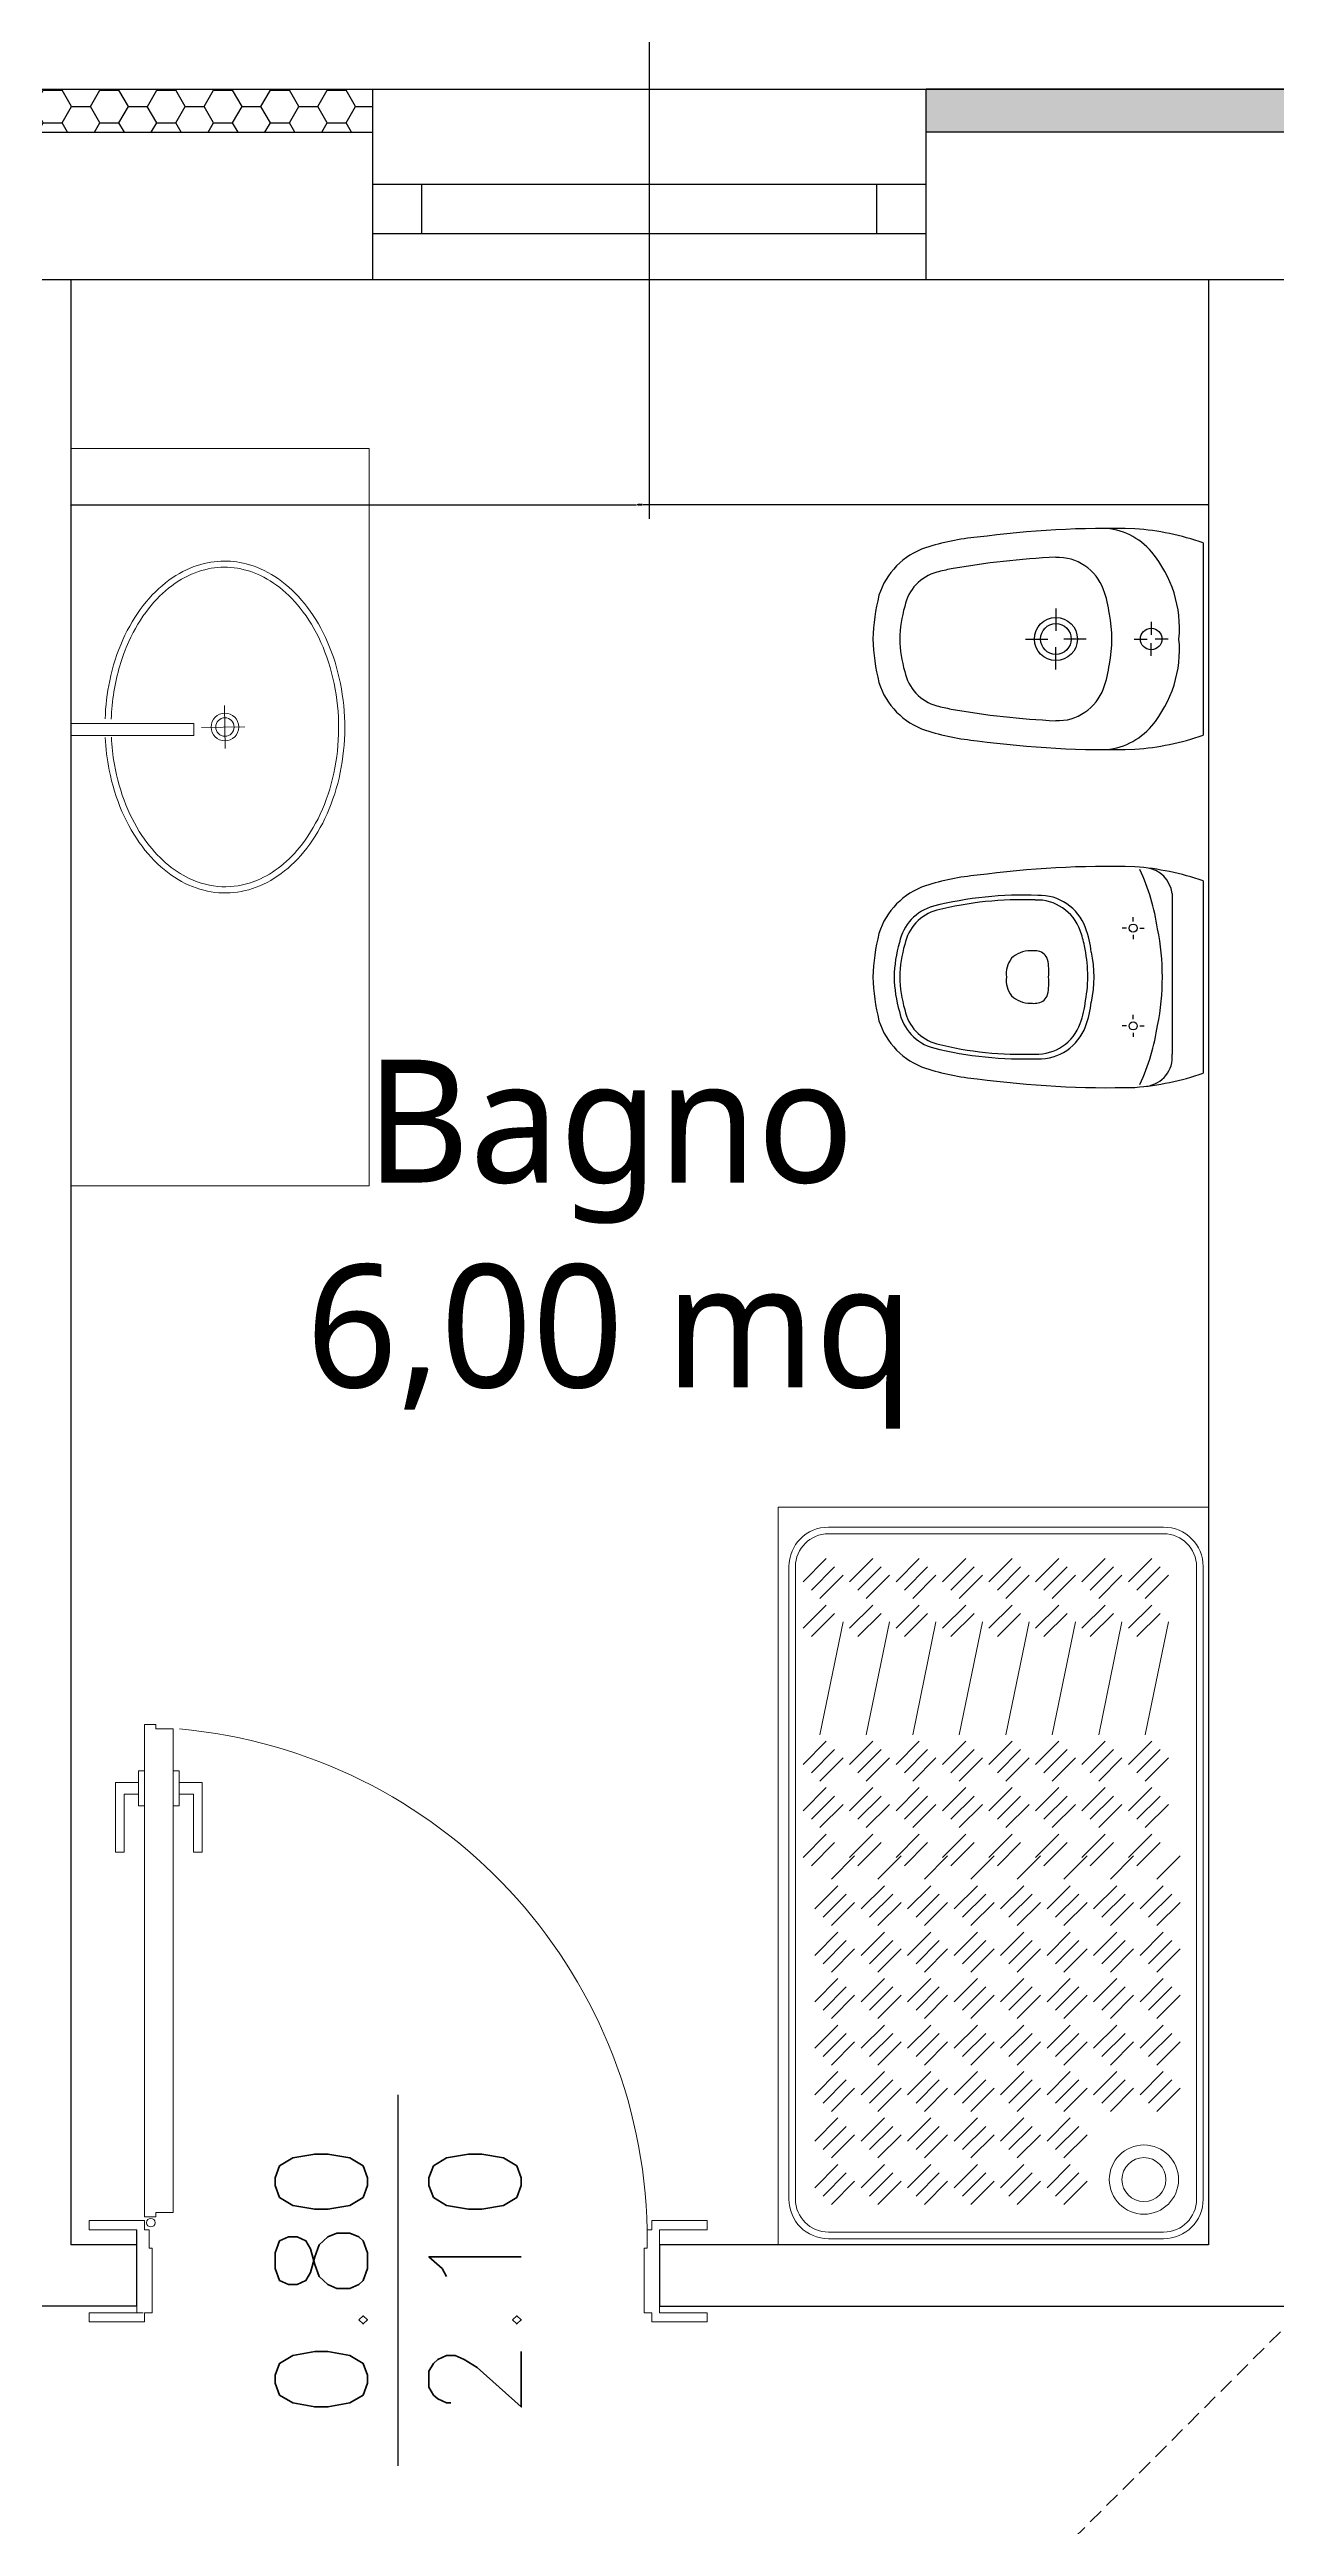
# Model space of a CAD drawing. Header units: metres. Extents: x -2057 to 8255, y -892 to 9175.
# Drawn here: x 3759.2 to 3958.7, y 8241.2 to 8644.2 of the extents above; entities that cross this region are included whole.
import ezdxf

# ---------------------------------------------------------------- set-up
doc = ezdxf.new("R2010")
doc.units = ezdxf.units.M
doc.header["$LTSCALE"] = 10
doc.header["$PDMODE"] = 35
doc.header["$PDSIZE"] = 0.1
for name, pattern in [('AUSGEZOGEN', [0]), ('CONTINUA', [0]), ('DASHED2', [0.375, 0.25, -0.125])]:
    doc.linetypes.add(name, pattern=pattern)
doc.layers.add('ARREDO', color=5, linetype='Continuous', lineweight=13)
doc.layers.add('QUOTE', color=13, linetype='AUSGEZOGEN', lineweight=18)
for name, color, linetype in [('Muri', 3, 'Continuous'), ('Retino', 8, 'Continuous'), ('Sottile', 5, 'Continuous'), ('Testi', 3, 'Continuous'), ('Verde', 84, 'Continuous')]:
    doc.layers.add(name, color=color, linetype=linetype)
doc.styles.get("Standard").update_dxf_attribs({"font": 'romans.shx'})
doc.styles.add('STYLE2', font='l_10646.ttf')
doc.dimstyles.new('ISO-25', dxfattribs={"dimtxt": 0.25, "dimasz": 0.2, "dimexe": 0.1, "dimexo": 0.1, "dimgap": 0.1, "dimtad": 0, "dimzin": 1, "dimtxsty": 'Standard', "dimblk": 'OBLIQUE', "dimcen": 2.5, "dimclrt": 2, "dimadec": 0, "dimazin": 0, "dimtfac": 1, "dimtmove": 0, "dimatfit": 3, "dimfxl": 1, "dimarcsym": 0})

# ---------------------------------------------------------------- blocks, each defined once
blk = doc.blocks.new('_Oblique')
at = {"color": 0, "linetype": 'ByBlock', "lineweight": -2}
blk.add_line((-0.5, -0.5), (0.5, 0.5), dxfattribs=at)
blk = doc.blocks.new('*D63')
at = {"layer": 'Defpoints', "color": 0, "transparency": 16777216}
for p in [(4326.04, 8831.98), (2996.04, 8637.76), (4326.04, 8637.76)]:
    blk.add_point(p, dxfattribs=at)
at = {"layer": 'QUOTE', "color": 0, "lineweight": -2, "transparency": 16777216}
for p, q in [((2996.04, 8639.26), (2996.04, 8832.08)), ((2996.04, 8831.98), (3660.22, 8831.98)), ((4326.04, 8831.98), (3661.86, 8831.98)), ((4326.04, 8639.26), (4326.04, 8832.08))]:
    blk.add_line(p, q, dxfattribs=at)
at = {"layer": 'QUOTE', "color": 0, "lineweight": -2, "transparency": 16777216, "xscale": 0.2, "yscale": 0.2, "zscale": 0.2, "rotation": 180}
blk.add_blockref('_Oblique', (2996.04, 8831.98), dxfattribs=at)
at = {"layer": 'QUOTE', "color": 0, "lineweight": -2, "transparency": 16777216, "xscale": 0.2, "yscale": 0.2, "zscale": 0.2}
blk.add_blockref('_Oblique', (4326.04, 8831.98), dxfattribs=at)
at = {"layer": 'QUOTE', "color": 2, "transparency": 16777216, "insert": (3661.04, 8831.98), "char_height": 0.25, "attachment_point": 5}
blk.add_mtext('1330,00', dxfattribs=at)
blk = doc.blocks.new('rtret')
at = {"layer": 'ARREDO'}
for p, q in [((2695.1345, 894.2786), (2695.6195, 894.2786)), ((2695.6195, 894.2786), (2695.6195, 893.0786)), ((2695.1345, 893.8312), (2695.3345, 893.8312)), ((2695.3345, 893.8112), (2695.1345, 893.8112)), ((2695.3345, 893.8312), (2695.3345, 893.8112)), ((2695.1345, 893.0786), (2695.6195, 893.0786)), ((2696.2845, 892.5557), (2696.2845, 891.3557)), ((2696.9845, 892.5557), (2696.2845, 892.5557)), ((2696.9116, 892.5233), (2696.3663, 892.5233)), ((2696.9116, 892.5126), (2696.3663, 892.5126)), ((2696.3629, 892.4722), (2696.3251, 892.4344)), ((2696.4385, 892.4722), (2696.4007, 892.4344)), ((2696.5141, 892.4722), (2696.4763, 892.4344)), ((2696.5897, 892.4722), (2696.5519, 892.4344)), ((2696.6653, 892.4722), (2696.6275, 892.4344)), ((2696.7409, 892.4722), (2696.7031, 892.4344)), ((2696.8165, 892.4722), (2696.7787, 892.4344)), ((2696.8921, 892.4722), (2696.8543, 892.4344)), ((2696.3022, 892.4591), (2696.3022, 891.4298)), ((2696.3129, 892.4591), (2696.3129, 891.4298)), ((2696.3765, 892.4586), (2696.3387, 892.4208)), ((2696.3901, 892.445), (2696.3523, 892.4072)), ((2696.4521, 892.4586), (2696.4143, 892.4208)), ((2696.4657, 892.445), (2696.4279, 892.4072)), ((2696.5277, 892.4586), (2696.4899, 892.4208)), ((2696.5413, 892.445), (2696.5035, 892.4072)), ((2696.6033, 892.4586), (2696.5655, 892.4208)), ((2696.6169, 892.445), (2696.5791, 892.4072)), ((2696.6789, 892.4586), (2696.6411, 892.4208)), ((2696.6926, 892.445), (2696.6547, 892.4072)), ((2696.7545, 892.4586), (2696.7167, 892.4208)), ((2696.7682, 892.445), (2696.7304, 892.4072)), ((2696.8301, 892.4586), (2696.7923, 892.4208)), ((2696.8438, 892.445), (2696.806, 892.4072)), ((2696.9058, 892.4586), (2696.8679, 892.4208)), ((2696.9194, 892.445), (2696.8816, 892.4072)), ((2696.9651, 891.4298), (2696.9651, 892.4591)), ((2696.9758, 891.4298), (2696.9758, 892.4591)), ((2696.3629, 892.3966), (2696.3251, 892.3588)), ((2696.4385, 892.3966), (2696.4007, 892.3588)), ((2696.5141, 892.3966), (2696.4763, 892.3588)), ((2696.5897, 892.3966), (2696.5519, 892.3588)), ((2696.6653, 892.3966), (2696.6275, 892.3588)), ((2696.7409, 892.3966), (2696.7031, 892.3588)), ((2696.8165, 892.3966), (2696.7787, 892.3588)), ((2696.8921, 892.3966), (2696.8543, 892.3588)), ((2696.3765, 892.383), (2696.3387, 892.3452)), ((2696.3901, 892.3694), (2696.3523, 892.1857)), ((2696.4521, 892.383), (2696.4143, 892.3452)), ((2696.4657, 892.3694), (2696.4279, 892.1857)), ((2696.5277, 892.383), (2696.4899, 892.3452)), ((2696.5413, 892.3694), (2696.5035, 892.1857)), ((2696.6033, 892.383), (2696.5655, 892.3452)), ((2696.6169, 892.3694), (2696.5791, 892.1857)), ((2696.6789, 892.383), (2696.6411, 892.3452)), ((2696.6926, 892.3694), (2696.6547, 892.1857)), ((2696.7545, 892.383), (2696.7167, 892.3452)), ((2696.7682, 892.3694), (2696.7304, 892.1857)), ((2696.8301, 892.383), (2696.7923, 892.3452)), ((2696.8438, 892.3694), (2696.806, 892.1857)), ((2696.9058, 892.383), (2696.8679, 892.3452)), ((2696.9194, 892.3694), (2696.8816, 892.1857)), ((2696.3629, 892.1751), (2696.3251, 892.1373)), ((2696.3765, 892.1615), (2696.3387, 892.1237)), ((2696.3901, 892.1479), (2696.3523, 892.1101)), ((2696.4385, 892.1751), (2696.4007, 892.1373)), ((2696.4521, 892.1615), (2696.4143, 892.1237)), ((2696.4657, 892.1479), (2696.4279, 892.1101)), ((2696.5141, 892.1751), (2696.4763, 892.1373)), ((2696.5277, 892.1615), (2696.4899, 892.1237)), ((2696.5413, 892.1479), (2696.5035, 892.1101)), ((2696.5897, 892.1751), (2696.5519, 892.1373)), ((2696.6033, 892.1615), (2696.5655, 892.1237)), ((2696.6169, 892.1479), (2696.5791, 892.1101)), ((2696.6653, 892.1751), (2696.6275, 892.1373)), ((2696.6789, 892.1615), (2696.6411, 892.1237)), ((2696.6926, 892.1479), (2696.6547, 892.1101)), ((2696.7409, 892.1751), (2696.7031, 892.1373)), ((2696.7545, 892.1615), (2696.7167, 892.1237)), ((2696.7682, 892.1479), (2696.7304, 892.1101)), ((2696.8165, 892.1751), (2696.7787, 892.1373)), ((2696.8301, 892.1615), (2696.7923, 892.1237)), ((2696.8438, 892.1479), (2696.806, 892.1101)), ((2696.8921, 892.1751), (2696.8543, 892.1373)), ((2696.9058, 892.1615), (2696.8679, 892.1237)), ((2696.9194, 892.1479), (2696.8816, 892.1101)), ((2696.3629, 892.0995), (2696.3251, 892.0617)), ((2696.3765, 892.0859), (2696.3387, 892.0481)), ((2696.3901, 892.0723), (2696.3523, 892.0345)), ((2696.4385, 892.0995), (2696.4007, 892.0617)), ((2696.4521, 892.0859), (2696.4143, 892.0481)), ((2696.4657, 892.0723), (2696.4279, 892.0345)), ((2696.5141, 892.0995), (2696.4763, 892.0617)), ((2696.5277, 892.0859), (2696.4899, 892.0481)), ((2696.5413, 892.0723), (2696.5035, 892.0345)), ((2696.5897, 892.0995), (2696.5519, 892.0617)), ((2696.6033, 892.0859), (2696.5655, 892.0481)), ((2696.6169, 892.0723), (2696.5791, 892.0345)), ((2696.6653, 892.0995), (2696.6275, 892.0617)), ((2696.6789, 892.0859), (2696.6411, 892.0481)), ((2696.6926, 892.0723), (2696.6547, 892.0345)), ((2696.7409, 892.0995), (2696.7031, 892.0617)), ((2696.7545, 892.0859), (2696.7167, 892.0481)), ((2696.7682, 892.0723), (2696.7304, 892.0345)), ((2696.8165, 892.0995), (2696.7787, 892.0617)), ((2696.8301, 892.0859), (2696.7923, 892.0481)), ((2696.8438, 892.0723), (2696.806, 892.0345)), ((2696.8921, 892.0995), (2696.8543, 892.0617)), ((2696.9058, 892.0859), (2696.8679, 892.0481)), ((2696.9194, 892.0723), (2696.8816, 892.0345)), ((2696.3629, 892.0239), (2696.3251, 891.9861)), ((2696.3765, 892.0103), (2696.3387, 891.9725)), ((2696.409, 891.9884), (2696.3712, 891.9506)), ((2696.4385, 892.0239), (2696.4007, 891.9861)), ((2696.4521, 892.0103), (2696.4143, 891.9725)), ((2696.4846, 891.9884), (2696.4468, 891.9506)), ((2696.5141, 892.0239), (2696.4763, 891.9861)), ((2696.5277, 892.0103), (2696.4899, 891.9725)), ((2696.5602, 891.9884), (2696.5224, 891.9506)), ((2696.5897, 892.0239), (2696.5519, 891.9861)), ((2696.6033, 892.0103), (2696.5655, 891.9725)), ((2696.6358, 891.9884), (2696.598, 891.9506)), ((2696.6653, 892.0239), (2696.6275, 891.9861)), ((2696.6789, 892.0103), (2696.6411, 891.9725)), ((2696.7115, 891.9884), (2696.6736, 891.9506)), ((2696.7409, 892.0239), (2696.7031, 891.9861)), ((2696.7545, 892.0103), (2696.7167, 891.9725)), ((2696.7871, 891.9884), (2696.7493, 891.9506)), ((2696.8165, 892.0239), (2696.7787, 891.9861)), ((2696.8301, 892.0103), (2696.7923, 891.9725)), ((2696.8627, 891.9884), (2696.8249, 891.9506)), ((2696.8921, 892.0239), (2696.8543, 891.9861)), ((2696.9058, 892.0103), (2696.8679, 891.9725)), ((2696.9383, 891.9884), (2696.9005, 891.9506)), ((2696.3818, 891.94), (2696.344, 891.9022)), ((2696.3954, 891.9264), (2696.3576, 891.8886)), ((2696.409, 891.9128), (2696.3712, 891.875)), ((2696.4574, 891.94), (2696.4196, 891.9022)), ((2696.471, 891.9264), (2696.4332, 891.8886)), ((2696.4846, 891.9128), (2696.4468, 891.875)), ((2696.533, 891.94), (2696.4952, 891.9022)), ((2696.5466, 891.9264), (2696.5088, 891.8886)), ((2696.5602, 891.9128), (2696.5224, 891.875)), ((2696.6086, 891.94), (2696.5708, 891.9022)), ((2696.6222, 891.9264), (2696.5844, 891.8886)), ((2696.6358, 891.9128), (2696.598, 891.875)), ((2696.6842, 891.94), (2696.6464, 891.9022)), ((2696.6978, 891.9264), (2696.66, 891.8886)), ((2696.7115, 891.9128), (2696.6736, 891.875)), ((2696.7598, 891.94), (2696.722, 891.9022)), ((2696.7734, 891.9264), (2696.7356, 891.8886)), ((2696.7871, 891.9128), (2696.7493, 891.875)), ((2696.8354, 891.94), (2696.7976, 891.9022)), ((2696.849, 891.9264), (2696.8112, 891.8886)), ((2696.8627, 891.9128), (2696.8249, 891.875)), ((2696.911, 891.94), (2696.8732, 891.9022)), ((2696.9247, 891.9264), (2696.8869, 891.8886)), ((2696.9383, 891.9128), (2696.9005, 891.875)), ((2696.3818, 891.8644), (2696.344, 891.8266)), ((2696.4574, 891.8644), (2696.4196, 891.8266)), ((2696.533, 891.8644), (2696.4952, 891.8266)), ((2696.6086, 891.8644), (2696.5708, 891.8266)), ((2696.6842, 891.8644), (2696.6464, 891.8266)), ((2696.7598, 891.8644), (2696.722, 891.8266)), ((2696.8354, 891.8644), (2696.7976, 891.8266)), ((2696.911, 891.8644), (2696.8732, 891.8266)), ((2696.3954, 891.8508), (2696.3576, 891.813)), ((2696.409, 891.8372), (2696.3712, 891.7994)), ((2696.471, 891.8508), (2696.4332, 891.813)), ((2696.4846, 891.8372), (2696.4468, 891.7994)), ((2696.5466, 891.8508), (2696.5088, 891.813)), ((2696.5602, 891.8372), (2696.5224, 891.7994)), ((2696.6222, 891.8508), (2696.5844, 891.813)), ((2696.6358, 891.8372), (2696.598, 891.7994)), ((2696.6978, 891.8508), (2696.66, 891.813)), ((2696.7115, 891.8372), (2696.6736, 891.7994)), ((2696.7734, 891.8508), (2696.7356, 891.813)), ((2696.7871, 891.8372), (2696.7493, 891.7994)), ((2696.849, 891.8508), (2696.8112, 891.813)), ((2696.8627, 891.8372), (2696.8249, 891.7994)), ((2696.9247, 891.8508), (2696.8869, 891.813)), ((2696.9383, 891.8372), (2696.9005, 891.7994)), ((2696.3818, 891.7888), (2696.344, 891.751)), ((2696.4574, 891.7888), (2696.4196, 891.751)), ((2696.533, 891.7888), (2696.4952, 891.751)), ((2696.6086, 891.7888), (2696.5708, 891.751)), ((2696.6842, 891.7888), (2696.6464, 891.751)), ((2696.7598, 891.7888), (2696.722, 891.751)), ((2696.8354, 891.7888), (2696.7976, 891.751)), ((2696.911, 891.7888), (2696.8732, 891.751)), ((2696.3954, 891.7752), (2696.3576, 891.7374)), ((2696.409, 891.7616), (2696.3712, 891.7238)), ((2696.471, 891.7752), (2696.4332, 891.7374)), ((2696.4846, 891.7616), (2696.4468, 891.7238)), ((2696.5466, 891.7752), (2696.5088, 891.7374)), ((2696.5602, 891.7616), (2696.5224, 891.7238)), ((2696.6222, 891.7752), (2696.5844, 891.7374)), ((2696.6358, 891.7616), (2696.598, 891.7238)), ((2696.6978, 891.7752), (2696.66, 891.7374)), ((2696.7115, 891.7616), (2696.6736, 891.7238)), ((2696.7734, 891.7752), (2696.7356, 891.7374)), ((2696.7871, 891.7616), (2696.7493, 891.7238)), ((2696.849, 891.7752), (2696.8112, 891.7374)), ((2696.8627, 891.7616), (2696.8249, 891.7238)), ((2696.9247, 891.7752), (2696.8869, 891.7374)), ((2696.9383, 891.7616), (2696.9005, 891.7238)), ((2696.3818, 891.7132), (2696.344, 891.6754)), ((2696.4574, 891.7132), (2696.4196, 891.6754)), ((2696.533, 891.7132), (2696.4952, 891.6754)), ((2696.6086, 891.7132), (2696.5708, 891.6754)), ((2696.6842, 891.7132), (2696.6464, 891.6754)), ((2696.7598, 891.7132), (2696.722, 891.6754)), ((2696.8354, 891.7132), (2696.7976, 891.6754)), ((2696.911, 891.7132), (2696.8732, 891.6754)), ((2696.3954, 891.6996), (2696.3576, 891.6618)), ((2696.409, 891.686), (2696.3712, 891.6482)), ((2696.471, 891.6996), (2696.4332, 891.6618)), ((2696.4846, 891.686), (2696.4468, 891.6482)), ((2696.5466, 891.6996), (2696.5088, 891.6618)), ((2696.5602, 891.686), (2696.5224, 891.6482)), ((2696.6222, 891.6996), (2696.5844, 891.6618)), ((2696.6358, 891.686), (2696.598, 891.6482)), ((2696.6978, 891.6996), (2696.66, 891.6618)), ((2696.7115, 891.686), (2696.6736, 891.6482)), ((2696.7734, 891.6996), (2696.7356, 891.6618)), ((2696.7871, 891.686), (2696.7493, 891.6482)), ((2696.849, 891.6996), (2696.8112, 891.6618)), ((2696.8627, 891.686), (2696.8249, 891.6482)), ((2696.9247, 891.6996), (2696.8869, 891.6618)), ((2696.9383, 891.686), (2696.9005, 891.6482)), ((2696.3818, 891.6376), (2696.344, 891.5998)), ((2696.3954, 891.624), (2696.3576, 891.5862)), ((2696.4574, 891.6376), (2696.4196, 891.5998)), ((2696.471, 891.624), (2696.4332, 891.5862)), ((2696.533, 891.6376), (2696.4952, 891.5998)), ((2696.5466, 891.624), (2696.5088, 891.5862)), ((2696.6086, 891.6376), (2696.5708, 891.5998)), ((2696.6222, 891.624), (2696.5844, 891.5862)), ((2696.6842, 891.6376), (2696.6464, 891.5998)), ((2696.6978, 891.624), (2696.66, 891.5862)), ((2696.7598, 891.6376), (2696.722, 891.5998)), ((2696.7734, 891.624), (2696.7356, 891.5862)), ((2696.8354, 891.6376), (2696.7976, 891.5998)), ((2696.849, 891.624), (2696.8112, 891.5862)), ((2696.911, 891.6376), (2696.8732, 891.5998)), ((2696.9247, 891.624), (2696.8869, 891.5862)), ((2696.409, 891.6104), (2696.3712, 891.5726)), ((2696.4846, 891.6104), (2696.4468, 891.5726)), ((2696.5602, 891.6104), (2696.5224, 891.5726)), ((2696.6358, 891.6104), (2696.598, 891.5726)), ((2696.7115, 891.6104), (2696.6736, 891.5726)), ((2696.7871, 891.6104), (2696.7493, 891.5726)), ((2696.8627, 891.6104), (2696.8249, 891.5726)), ((2696.9383, 891.6104), (2696.9005, 891.5726)), ((2696.3818, 891.562), (2696.344, 891.5242)), ((2696.3954, 891.5484), (2696.3576, 891.5106)), ((2696.4574, 891.562), (2696.4196, 891.5242)), ((2696.471, 891.5484), (2696.4332, 891.5106)), ((2696.533, 891.562), (2696.4952, 891.5242)), ((2696.5466, 891.5484), (2696.5088, 891.5106)), ((2696.6086, 891.562), (2696.5708, 891.5242)), ((2696.6222, 891.5484), (2696.5844, 891.5106)), ((2696.6842, 891.562), (2696.6464, 891.5242)), ((2696.6978, 891.5484), (2696.66, 891.5106)), ((2696.7598, 891.562), (2696.722, 891.5242)), ((2696.7734, 891.5484), (2696.7356, 891.5106)), ((2696.409, 891.5348), (2696.3712, 891.497)), ((2696.4846, 891.5348), (2696.4468, 891.497)), ((2696.5602, 891.5348), (2696.5224, 891.497)), ((2696.6358, 891.5348), (2696.598, 891.497)), ((2696.7115, 891.5348), (2696.6736, 891.497)), ((2696.7871, 891.5348), (2696.7493, 891.497)), ((2696.3818, 891.4864), (2696.344, 891.4486)), ((2696.3954, 891.4728), (2696.3576, 891.435)), ((2696.4574, 891.4864), (2696.4196, 891.4486)), ((2696.471, 891.4728), (2696.4332, 891.435)), ((2696.533, 891.4864), (2696.4952, 891.4486)), ((2696.5466, 891.4728), (2696.5088, 891.435)), ((2696.6086, 891.4864), (2696.5708, 891.4486)), ((2696.6222, 891.4728), (2696.5844, 891.435)), ((2696.6842, 891.4864), (2696.6464, 891.4486)), ((2696.6978, 891.4728), (2696.66, 891.435)), ((2696.7598, 891.4864), (2696.722, 891.4486)), ((2696.7734, 891.4728), (2696.7356, 891.435)), ((2696.409, 891.4592), (2696.3712, 891.4214)), ((2696.4846, 891.4592), (2696.4468, 891.4214)), ((2696.5602, 891.4592), (2696.5224, 891.4214)), ((2696.6358, 891.4592), (2696.598, 891.4214)), ((2696.7115, 891.4592), (2696.6736, 891.4214)), ((2696.7871, 891.4592), (2696.7493, 891.4214)), ((2696.3663, 891.3763), (2696.9116, 891.3763)), ((2696.3663, 891.3656), (2696.9116, 891.3656))]:
    blk.add_line(p, q, dxfattribs=at)
at = {"layer": 'ARREDO', "linetype": 'CONTINUA', "lineweight": -3}
for p, q in [((2696.976, 894.125), (2696.976, 893.8119)), ((2696.7363, 894.0179), (2696.7363, 893.9815)), ((2696.6868, 893.9684), (2696.7232, 893.9684)), ((2696.7858, 893.9684), (2696.7493, 893.9684)), ((2696.8636, 893.9684), (2696.8846, 893.9684)), ((2696.8913, 893.9961), (2696.8913, 893.9751)), ((2696.8913, 893.9408), (2696.8913, 893.9618)), ((2696.9189, 893.9684), (2696.8979, 893.9684)), ((2696.7363, 893.9189), (2696.7363, 893.9554)), ((2696.976, 893.575), (2696.976, 893.2619)), ((2696.862, 893.509), (2696.862, 893.516)), ((2696.9252, 893.5544), (2696.9252, 893.2928)), ((2696.851, 893.498), (2696.844, 893.498)), ((2696.862, 893.487), (2696.862, 893.48)), ((2696.873, 893.498), (2696.8799, 893.498)), ((2696.862, 893.3499), (2696.862, 893.3569)), ((2696.851, 893.3389), (2696.844, 893.3389)), ((2696.862, 893.3279), (2696.862, 893.3209)), ((2696.873, 893.3389), (2696.8799, 893.3389))]:
    blk.add_line(p, q, dxfattribs=at)
at = {"layer": 'ARREDO'}
for points in [[(2695.3852, 893.7902), (2695.3843, 893.8602)], [(2695.347, 893.8243), (2695.417, 893.8253)]]:
    blk.add_lwpolyline(points, dxfattribs=at)
at = {"layer": 'ARREDO', "linetype": 'CONTINUA', "lineweight": -3}
for centre, radius in [((2696.7363, 893.9684), 0.035), ((2696.7363, 893.9684), 0.025), ((2696.8913, 893.9684), 0.0175), ((2696.862, 893.498), 0.00653), ((2696.862, 893.3389), 0.00653)]:
    blk.add_circle(centre, radius, dxfattribs=at)
at = {"layer": 'ARREDO'}
for centre, radius in [((2695.3848, 893.8252), 0.0225), ((2695.3848, 893.8252), 0.015), ((2696.8795, 891.4618), 0.0563), ((2696.8795, 891.4618), 0.0358)]:
    blk.add_circle(centre, radius, dxfattribs=at)
at = {"layer": 'ARREDO', "linetype": 'CONTINUA', "lineweight": -3}
for centre, radius, start, end in [((2696.6434, 893.7468), 0.3888, 95.157, 107.8167), ((2696.8229, 892.5529), 1.5955, 88.4912, 97.7265), ((2696.8094, 894.0405), 0.108, 39.9947, 88.1902), ((2696.8292, 893.6945), 0.4548, 71.1644, 85.4916), ((2696.5625, 894.0037), 0.1194, 108.5916, 162.5592), ((2696.6806, 893.5276), 0.5666, 101.6593, 104.0869), ((2696.7948, 892.7964), 1.3063, 92.5833, 100.0864), ((2696.7389, 894.0217), 0.0796, 19.7953, 92.1012), ((2696.7441, 893.9857), 0.1932, 354.8638, 39.9947), ((2696.7845, 893.9557), 0.3462, 165.9887, 177.8897), ((2696.561, 894.0077), 0.0718, 104.7981, 168.9208), ((2696.6422, 893.9869), 0.1824, 6.9885, 19.7953), ((2696.6909, 893.9632), 0.2087, 163.7894, 178.5649), ((2696.6307, 893.9684), 0.1968, 348.0666, 11.9334), ((2696.7845, 893.9812), 0.3462, 182.1103, 194.0113), ((2696.6909, 893.9737), 0.2087, 181.4351, 196.2106), ((2696.7441, 893.9511), 0.1932, 320.0053, 5.1362), ((2696.6422, 893.9499), 0.1824, 340.2047, 353.0115), ((2696.5625, 893.9332), 0.1194, 197.4408, 251.4084), ((2696.561, 893.9292), 0.0718, 191.0792, 255.2019), ((2696.7389, 893.9151), 0.0796, 267.8988, 340.2047), ((2696.6806, 894.4093), 0.5666, 255.9131, 258.3407), ((2696.7948, 895.1405), 1.3063, 259.9136, 267.4167), ((2696.6434, 894.1901), 0.3888, 252.1833, 264.843), ((2696.8229, 895.3839), 1.5955, 262.2735, 271.5088), ((2696.8094, 893.8964), 0.108, 271.8098, 320.0053), ((2696.8292, 894.2423), 0.4548, 274.5084, 288.8356), ((2696.8229, 892.0029), 1.5955, 88.4912, 97.7265), ((2696.8292, 893.1445), 0.4548, 71.1644, 85.4916), ((2696.5625, 893.4537), 0.1194, 108.5916, 162.5592), ((2696.6434, 893.1968), 0.3888, 95.157, 107.8167), ((2696.55, 893.4442), 0.3557, 8.5514, 24.7552), ((2696.8784, 893.5492), 0.0471, 6.2614, 83.7386), ((2696.5567, 893.46), 0.0762, 104.7981, 168.9208), ((2696.561, 893.4577), 0.0718, 104.7981, 168.9208), ((2696.6835, 892.9509), 0.6009, 87.7841, 104.0869), ((2696.6806, 892.9776), 0.5666, 87.7841, 104.0869), ((2696.7052, 893.4687), 0.0751, 19.7953, 92.1012), ((2696.7096, 893.4717), 0.0796, 19.7953, 92.1012), ((2696.7845, 893.4057), 0.3462, 165.9887, 177.8897), ((2696.614, 893.4359), 0.172, 11.1704, 19.7953), ((2696.6129, 893.4369), 0.1824, 6.9885, 19.7953), ((2696.5046, 893.4184), 0.4049, 348.8046, 11.1954), ((2696.6944, 893.4129), 0.2213, 163.7894, 178.5649), ((2696.6909, 893.4132), 0.2087, 163.7894, 178.5649), ((2696.6994, 893.4229), 0.0439, 143.5517, 185.8668), ((2696.6948, 893.416), 0.0451, 90.1433, 132.9073), ((2696.6974, 893.4306), 0.0305, 88.8275, 95.1094), ((2696.7004, 893.431), 0.0303, 76.5421, 94.5395), ((2696.7043, 893.4414), 0.0193, 15.9992, 80.337), ((2696.6363, 893.4277), 0.0886, 353.9957, 12.4151), ((2696.555, 893.4195), 0.2331, 350.2504, 12.2959), ((2696.6015, 893.4184), 0.1968, 348.0666, 11.9334), ((2696.7845, 893.4312), 0.3462, 182.1103, 194.0113), ((2696.6944, 893.424), 0.2213, 181.4351, 196.2106), ((2696.6909, 893.4237), 0.2087, 181.4351, 196.2106), ((2696.6994, 893.4139), 0.0439, 174.1332, 216.4483), ((2696.6363, 893.4092), 0.0886, 347.5849, 6.0043), ((2696.5567, 893.3768), 0.0762, 191.0792, 255.2019), ((2696.561, 893.3792), 0.0718, 191.0792, 255.2019), ((2696.6948, 893.4209), 0.0451, 227.0927, 269.8567), ((2696.6974, 893.4062), 0.0305, 264.8906, 271.1725), ((2696.7004, 893.4059), 0.0303, 265.4605, 283.4579), ((2696.7043, 893.3954), 0.0193, 279.663, 344.0008), ((2696.614, 893.401), 0.172, 340.2047, 353.0115), ((2696.6129, 893.3999), 0.1824, 340.2047, 353.0115), ((2696.5625, 893.3832), 0.1194, 197.4408, 251.4084), ((2696.7052, 893.3682), 0.0751, 267.8988, 340.2047), ((2696.7096, 893.3651), 0.0796, 267.8988, 340.2047), ((2696.55, 893.3927), 0.3557, 335.2448, 351.4486), ((2696.6835, 893.886), 0.6009, 255.9131, 272.2159), ((2696.6806, 893.8593), 0.5666, 255.9131, 272.2159), ((2696.8784, 893.2877), 0.0471, 276.2614, 6.2614), ((2696.6434, 893.6401), 0.3888, 252.1833, 264.843), ((2696.8229, 894.8339), 1.5955, 262.2735, 271.5088), ((2696.8292, 893.6923), 0.4548, 274.5084, 288.8356)]:
    blk.add_arc(centre, radius, start, end, dxfattribs=at)
at = {"layer": 'ARREDO'}
for centre, radius, start, end in [((2696.3663, 892.4591), 0.0642, 90, 180), ((2696.3663, 892.4591), 0.0535, 90, 180), ((2696.9116, 892.4591), 0.0642, 0, 90), ((2696.9116, 892.4591), 0.0535, 0, 90), ((2696.3663, 891.4298), 0.0642, 180, 270), ((2696.3663, 891.4298), 0.0535, 180, 270), ((2696.9116, 891.4298), 0.0535, 270, 0), ((2696.9116, 891.4298), 0.0642, 270, 0)]:
    blk.add_arc(centre, radius, start, end, dxfattribs=at)
for points, knots in [([(2695.19, 893.8385), (2695.1907, 893.8594), (2695.1932, 893.8802), (2695.2023, 893.9238), (2695.2095, 893.9463), (2695.228, 893.9876), (2695.2392, 894.0064), (2695.2645, 894.0391), (2695.2787, 894.053), (2695.3086, 894.0749), (2695.3244, 894.0831), (2695.3546, 894.0928), (2695.3691, 894.0952), (2695.3835, 894.0952), (2695.3973, 894.0953), (2695.4111, 894.0933), (2695.4409, 894.0844), (2695.4568, 894.0767), (2695.487, 894.0555), (2695.5014, 894.042), (2695.5272, 894.0099), (2695.5388, 893.9914), (2695.5579, 893.9505), (2695.5655, 893.9282), (2695.5761, 893.8814), (2695.5791, 893.8571), (2695.5802, 893.8081), (2695.5783, 893.7835), (2695.5698, 893.7361), (2695.5631, 893.7132), (2695.5458, 893.6709), (2695.535, 893.6515), (2695.5105, 893.6174), (2695.4967, 893.6029), (2695.4672, 893.5794), (2695.4516, 893.5705), (2695.4196, 893.5585), (2695.4033, 893.5554), (2695.3707, 893.555), (2695.3543, 893.5577), (2695.3222, 893.5689), (2695.3064, 893.5775), (2695.2766, 893.6002), (2695.2626, 893.6145), (2695.2375, 893.6479), (2695.2264, 893.667), (2695.2083, 893.7089), (2695.2013, 893.7316), (2695.1932, 893.7726), (2695.191, 893.7905), (2695.1902, 893.8084)], [4.763333, 4.763333, 4.763333, 4.763333, 4.989867, 4.989867, 5.254661, 5.254661, 5.519456, 5.519456, 5.784251, 5.784251, 6.049045, 6.049045, 6.283185, 6.283185, 6.283185, 6.506748, 6.506748, 6.771543, 6.771543, 7.036337, 7.036337, 7.301132, 7.301132, 7.565927, 7.565927, 7.830721, 7.830721, 8.095516, 8.095516, 8.360311, 8.360311, 8.625105, 8.625105, 8.8899, 8.8899, 9.154695, 9.154695, 9.419489, 9.419489, 9.684284, 9.684284, 9.949079, 9.949079, 10.213873, 10.213873, 10.478668, 10.478668, 10.743463, 10.743463, 10.938298, 10.938298, 10.938298, 10.938298]), ([(2695.2, 893.8381), (2695.2005, 893.853), (2695.2019, 893.8679), (2695.2089, 893.9115), (2695.2172, 893.9394), (2695.2375, 893.9841), (2695.2483, 894.002), (2695.272, 894.0323), (2695.2848, 894.0449), (2695.3123, 894.0654), (2695.3269, 894.0731), (2695.3556, 894.0828), (2695.3696, 894.0852), (2695.3836, 894.0852)], [4.763333, 4.763333, 4.763333, 4.763333, 4.929237, 4.929237, 5.261046, 5.261046, 5.524242, 5.524242, 5.776229, 5.776229, 6.038591, 6.038591, 6.283185, 6.283185, 6.283185, 6.283185]), ([(2695.3836, 894.0852), (2695.398, 894.0853), (2695.4125, 894.0829), (2695.4412, 894.0732), (2695.4554, 894.0658), (2695.4826, 894.0459), (2695.4956, 894.0333), (2695.5202, 894.0024), (2695.5316, 893.9837), (2695.5503, 893.9423), (2695.5576, 893.9197), (2695.5674, 893.8723), (2695.5699, 893.8476), (2695.5697, 893.7983), (2695.567, 893.7737), (2695.5569, 893.7266), (2695.5494, 893.7041), (2695.5304, 893.6632), (2695.5189, 893.6448), (2695.4953, 893.6159), (2695.4835, 893.6047), (2695.459, 893.5863), (2695.4462, 893.5792), (2695.4156, 893.5675), (2695.3977, 893.5646), (2695.362, 893.5661), (2695.3441, 893.5706), (2695.3135, 893.5852), (2695.3006, 893.5937), (2695.2761, 893.6151), (2695.2645, 893.6279), (2695.2424, 893.6591), (2695.2321, 893.678), (2695.2155, 893.7191), (2695.2092, 893.7413), (2695.2025, 893.779), (2695.2009, 893.7939), (2695.2002, 893.8089)], [6.283185, 6.283185, 6.283185, 6.283185, 6.536038, 6.536038, 6.788891, 6.788891, 7.043196, 7.043196, 7.317291, 7.317291, 7.591386, 7.591386, 7.86548, 7.86548, 8.139575, 8.139575, 8.41367, 8.41367, 8.687765, 8.687765, 8.917893, 8.917893, 9.148021, 9.148021, 9.460178, 9.460178, 9.772335, 9.772335, 10.007807, 10.007807, 10.243278, 10.243278, 10.507183, 10.507183, 10.771088, 10.771088, 10.938298, 10.938298, 10.938298, 10.938298])]:
    blk.add_open_spline(points, degree=3, knots=knots, dxfattribs=at)
blk = doc.blocks.new('*D76')
at = {"layer": 'Defpoints', "color": 0, "transparency": 16777216}
for p in [(3762.65, 8570.23), (3947.65, 8570.23), (3947.65, 8570.14)]:
    blk.add_point(p, dxfattribs=at)
at = {"layer": 'QUOTE', "color": 0, "lineweight": -2, "transparency": 16777216}
for p, q in [((3762.65, 8570.14), (3854.62, 8570.14)), ((3762.65, 8570.13), (3762.65, 8570.04)), ((3947.65, 8570.14), (3855.69, 8570.14)), ((3947.65, 8570.13), (3947.65, 8570.04))]:
    blk.add_line(p, q, dxfattribs=at)
at = {"layer": 'QUOTE', "color": 0, "lineweight": -2, "transparency": 16777216, "xscale": 0.15, "yscale": 0.15, "zscale": 0.15, "rotation": 180}
blk.add_blockref('_Oblique', (3762.65, 8570.14), dxfattribs=at)
at = {"layer": 'QUOTE', "color": 0, "lineweight": -2, "transparency": 16777216, "xscale": 0.15, "yscale": 0.15, "zscale": 0.15}
blk.add_blockref('_Oblique', (3947.65, 8570.14), dxfattribs=at)
at = {"layer": 'QUOTE', "color": 2, "transparency": 16777216, "insert": (3855.15, 8570.14), "char_height": 0.18, "attachment_point": 5}
blk.add_mtext('185,00', dxfattribs=at)
blk = doc.blocks.new('*D97')
at = {"layer": 'Defpoints', "color": 0, "transparency": 16777216}
for p in [(3901.72, 8737.76), (4019.47, 8737.76), (3901.72, 8637.76)]:
    blk.add_point(p, dxfattribs=at)
at = {"layer": 'QUOTE', "color": 0, "lineweight": -2, "transparency": 16777216}
for p, q in [((3903.22, 8737.76), (4019.57, 8737.76)), ((4019.47, 8737.76), (4019.47, 8688.46)), ((4019.47, 8637.76), (4019.47, 8687.06)), ((3903.22, 8637.76), (4019.57, 8637.76))]:
    blk.add_line(p, q, dxfattribs=at)
at = {"layer": 'QUOTE', "color": 0, "lineweight": -2, "transparency": 16777216, "xscale": 0.2, "yscale": 0.2, "zscale": 0.2}
for p, rotation in [((4019.47, 8737.76), 90), ((4019.47, 8637.76), 270)]:
    blk.add_blockref('_Oblique', p, dxfattribs=dict(at, rotation=rotation))
at = {"layer": 'QUOTE', "color": 2, "transparency": 16777216, "insert": (4019.47, 8687.76), "char_height": 0.25, "attachment_point": 5, "rotation": 90}
blk.add_mtext('100,00', dxfattribs=at)

msp = doc.modelspace()

# ---------------------------------------------------------------- hatches: boundary and pattern name
at = {"layer": 'Verde'}
h = msp.add_hatch(dxfattribs=at)
h.set_pattern_fill('HONEY', color=252, scale=0.97)
h.set_pattern_definition([(0, (-277262.683, -85594.6857), (4.619625, 2.667141726), [3.07975, -6.1595]), (120, (-277262.683, -85594.6857), (-4.61962499, 2.667141743), [3.07975, -6.1595]), (60, (-277262.683, -85594.6857), (1e-08, 5.334283469), [-6.1595, 3.07975])])
h.paths.add_polyline_path([(3485.3495, 8637.7635), (3513.23, 8637.7638), (3513.23, 8630.7638), (3485.3495, 8630.7635)])
h.paths.add_polyline_path([(3502.3208, 7602.7635), (3502.3209, 7609.7637), (3485.3495, 7609.7637), (3485.3495, 7602.7635)])
h.paths.add_polyline_path([(3597.3208, 7609.7636), (3597.3208, 7602.7635), (3661.0371, 7602.7635), (3661.0371, 7609.7635)])
h.paths.add_polyline_path([(2996.0371, 8467.3526), (3003.0371, 8467.3526), (3003.0371, 8630.7635), (3485.3495, 8630.7635), (3485.3495, 8637.7635), (2996.0371, 8637.7635), (2996.0371, 8451.4526)])
h.paths.add_polyline_path([(3901.7241, 8637.7635), (3901.7241, 8630.7635), (4318.7643, 8630.7635), (4325.1364, 8637.7635)])
h.paths.add_polyline_path([(3513.23, 8630.7639), (3513.23, 8637.7639), (3513.23, 8637.7638), (3513.23, 8630.7638)])
h.paths.add_polyline_path([(4319.0371, 8469.7635), (4326.0371, 8469.7635), (4326.0371, 8637.7635), (4325.1364, 8637.7635), (4319.0371, 8630.7635)])
h.paths.add_polyline_path([(4319.0371, 8204.4881), (4326.0371, 8204.4881), (4326.0371, 8369.7635), (4319.0371, 8369.7635)])
h.paths.add_polyline_path([(4326.0371, 7671.427), (4319.0371, 7671.427), (4319.0371, 7609.7635), (4326.0371, 7602.7635)])
h.paths.add_polyline_path([(3740.9138, 7602.7635), (3795.4714, 7602.7635), (3795.4714, 7609.7634), (3661.0371, 7609.7635), (3661.0371, 7602.7635)])
h.paths.add_polyline_path([(3975.4714, 7609.7635), (3975.4714, 7602.7635), (4326.0371, 7602.7635), (4319.0371, 7609.7635)])
h.paths.add_polyline_path([(4319.0371, 7732.0242), (4326.0371, 7732.0242), (4326.0371, 8114.4881), (4319.0371, 8114.4881)])
h.paths.add_polyline_path([(4326.0371, 7672.0242), (4319.0371, 7672.0242), (4319.0371, 7671.427), (4326.0371, 7671.427)])
h = msp.add_hatch(dxfattribs=at)
h.set_pattern_fill('HONEY', color=252, scale=0.97)
h.set_pattern_definition([(0, (-265750.794, -70848.5211), (4.619625, 2.667141726), [3.07975, -6.1595]), (120, (-265750.794, -70848.5211), (-4.61962499, 2.667141743), [3.07975, -6.1595]), (60, (-265750.794, -70848.5211), (1e-08, 5.33428347), [-6.1595, 3.07975])])
h.paths.add_polyline_path([(3811.7241, 8637.7637), (3613.23, 8637.7637), (3613.23, 8630.7639), (3811.7241, 8630.7639)])

# ---------------------------------------------------------------- linework, layer by layer
for p, q in [((3811.7241, 8637.7635), (3901.7241, 8637.7635)), ((3901.7241, 8606.7635), (3811.7241, 8606.7635))]:
    msp.add_line(p, q)
at = {"layer": 'Muri'}
for p, q in [((3613.2301, 8637.7637), (3811.7241, 8637.7637)), ((3811.7241, 8606.7635), (3811.7241, 8637.7635)), ((4326.0371, 8637.7635), (3901.7241, 8637.7635)), ((3901.7241, 8606.7635), (3901.7241, 8637.7635)), ((3811.7241, 8606.7635), (3613.23, 8606.7634)), ((3762.6534, 8606.7635), (3762.6534, 8287.0485)), ((4295.0371, 8606.7635), (3901.7241, 8606.7635)), ((3947.6534, 8606.7635), (3947.6534, 8287.0485)), ((3773.3735, 8287.0485), (3762.6534, 8287.0485)), ((3773.3735, 8287.0485), (3762.6534, 8287.0485)), ((3930.0371, 8287.0485), (3858.3735, 8287.0485)), ((3858.3735, 8287.0485), (3858.3735, 8277.0485)), ((3947.6534, 8287.0485), (3858.3735, 8287.0485)), ((3773.3735, 8277.0485), (3743.8886, 8277.0485)), ((3858.3735, 8277.0485), (3954.8369, 8277.0485)), ((3858.3735, 8277.0485), (3972.4532, 8277.0485))]:
    msp.add_line(p, q, dxfattribs=at)
at = {"layer": 'Muri', "linetype": 'CONTINUA', "lineweight": 9}
msp.add_line((3773.3735, 8287.0485), (3773.3735, 8277.0485), dxfattribs=at)
at = {"layer": 'Retino', "linetype": 'DASHED2'}
msp.add_line((4394.2357, 8707.7635), (3807.6364, 8121.1642), dxfattribs=at)
at = {"layer": 'Sottile'}
for p, q in [((3856.7241, 8567.891), (3856.7241, 8717.891)), ((3613.23, 8630.7639), (3811.7241, 8630.7639)), ((4319.0371, 8630.7635), (3901.7241, 8630.7635)), ((3901.7241, 8622.2635), (3811.7241, 8622.2635)), ((3819.7241, 8614.2635), (3819.7241, 8622.2635)), ((3893.7241, 8614.2635), (3893.7241, 8622.2635)), ((3901.7241, 8614.2635), (3811.7241, 8614.2635)), ((3815.8735, 8251.0709), (3815.8735, 8311.4268))]:
    msp.add_line(p, q, dxfattribs=at)
at = {"layer": 'Sottile', "linetype": 'CONTINUA', "lineweight": 9}
for p, q in [((3774.5849, 8371.6801), (3776.4694, 8371.6801)), ((3774.5849, 8371.6801), (3774.5849, 8291.6181)), ((3774.5849, 8371.6801), (3776.4694, 8371.6801)), ((3774.5849, 8371.6801), (3774.5849, 8291.6181)), ((3776.4694, 8371.6801), (3776.4694, 8370.9734)), ((3776.4694, 8371.6801), (3776.4694, 8370.9734)), ((3779.2962, 8370.9734), (3776.4694, 8370.9734)), ((3779.2962, 8370.9734), (3776.4694, 8370.9734)), ((3779.2962, 8370.9734), (3779.2962, 8292.3248)), ((3779.2962, 8370.9734), (3779.2962, 8292.3248)), ((3773.6426, 8364.1419), (3774.5849, 8364.1419)), ((3773.6426, 8364.1419), (3773.6426, 8358.4883)), ((3773.6426, 8364.1419), (3774.5849, 8364.1419)), ((3773.6426, 8364.1419), (3773.6426, 8358.4883)), ((3774.5849, 8364.1419), (3774.5849, 8358.4883)), ((3774.5849, 8364.1419), (3774.5849, 8358.4883)), ((3779.2962, 8364.1419), (3779.2962, 8358.4883)), ((3780.2385, 8364.1419), (3779.2962, 8364.1419)), ((3779.2962, 8364.1419), (3779.2962, 8358.4883)), ((3780.2385, 8364.1419), (3779.2962, 8364.1419)), ((3780.2385, 8364.1419), (3780.2385, 8358.4883)), ((3780.2385, 8364.1419), (3780.2385, 8358.4883)), ((3769.8735, 8360.3728), (3769.8735, 8362.2574)), ((3769.8735, 8362.2574), (3773.6426, 8362.2574)), ((3769.8735, 8360.3728), (3769.8735, 8362.2574)), ((3769.8735, 8362.2574), (3773.6426, 8362.2574)), ((3769.8735, 8350.9501), (3769.8735, 8360.3728)), ((3769.8735, 8350.9501), (3769.8735, 8360.3728)), ((3773.6426, 8360.3728), (3771.2869, 8360.3728)), ((3771.2869, 8360.3728), (3771.2869, 8350.9501)), ((3773.6426, 8360.3728), (3771.2869, 8360.3728)), ((3771.2869, 8360.3728), (3771.2869, 8350.9501)), ((3773.6426, 8362.2574), (3773.6426, 8360.3728)), ((3773.6426, 8362.2574), (3773.6426, 8360.3728)), ((3774.5849, 8358.4883), (3773.6426, 8358.4883)), ((3774.5849, 8358.4883), (3773.6426, 8358.4883)), ((3779.2962, 8358.4883), (3780.2385, 8358.4883)), ((3779.2962, 8358.4883), (3780.2385, 8358.4883)), ((3784.0076, 8362.2574), (3780.2385, 8362.2574)), ((3780.2385, 8362.2574), (3780.2385, 8360.3728)), ((3784.0076, 8362.2574), (3780.2385, 8362.2574)), ((3780.2385, 8362.2574), (3780.2385, 8360.3728)), ((3780.2385, 8360.3728), (3782.5942, 8360.3728)), ((3780.2385, 8360.3728), (3782.5942, 8360.3728)), ((3782.5942, 8360.3728), (3782.5942, 8350.9501)), ((3782.5942, 8360.3728), (3782.5942, 8350.9501)), ((3784.0076, 8360.3728), (3784.0076, 8362.2574)), ((3784.0076, 8360.3728), (3784.0076, 8362.2574)), ((3784.0076, 8350.9501), (3784.0076, 8360.3728)), ((3784.0076, 8350.9501), (3784.0076, 8360.3728)), ((3771.2869, 8350.9501), (3769.8735, 8350.9501)), ((3771.2869, 8350.9501), (3769.8735, 8350.9501)), ((3782.5942, 8350.9501), (3784.0076, 8350.9501)), ((3782.5942, 8350.9501), (3784.0076, 8350.9501)), ((3765.6235, 8290.998), (3765.6235, 8289.498)), ((3774.6235, 8290.998), (3765.6235, 8290.998)), ((3765.6235, 8290.998), (3765.6235, 8289.498)), ((3774.5849, 8291.6181), (3776.4694, 8291.6181)), ((3774.5849, 8291.6181), (3776.4694, 8291.6181)), ((3774.6235, 8289.498), (3774.6235, 8290.998)), ((3774.6235, 8289.498), (3774.6235, 8290.998)), ((3779.2962, 8292.3248), (3776.4694, 8292.3248)), ((3776.4694, 8291.6181), (3776.4694, 8292.3248)), ((3779.2962, 8292.3248), (3776.4694, 8292.3248)), ((3776.4694, 8291.6181), (3776.4694, 8292.3248)), ((3857.1235, 8289.498), (3857.1235, 8290.998)), ((3857.1235, 8290.998), (3866.1235, 8290.998)), ((3857.1235, 8289.498), (3857.1235, 8290.998)), ((3857.1235, 8290.998), (3866.1235, 8290.998)), ((3866.1235, 8290.998), (3866.1235, 8289.498)), ((3866.1235, 8290.998), (3866.1235, 8289.498)), ((3765.6235, 8289.498), (3773.3735, 8289.498)), ((3773.3735, 8289.498), (3773.3735, 8275.998)), ((3774.8735, 8289.498), (3774.6235, 8289.498)), ((3774.8735, 8289.498), (3774.6235, 8289.498)), ((3774.8735, 8289.498), (3775.3735, 8289.498)), ((3774.8735, 8289.498), (3775.3735, 8289.498)), ((3775.3735, 8289.498), (3775.3735, 8286.4997)), ((3775.3735, 8289.498), (3775.3735, 8286.4997)), ((3775.3836, 8286.4997), (3775.8735, 8286.4997)), ((3775.3836, 8286.4997), (3775.8735, 8286.4997)), ((3775.8735, 8286.4997), (3775.8735, 8275.998)), ((3775.8735, 8286.4997), (3775.8735, 8275.998)), ((3856.3635, 8286.4997), (3855.8735, 8286.4997)), ((3855.8735, 8286.4997), (3855.8735, 8275.998)), ((3856.3635, 8286.4997), (3855.8735, 8286.4997)), ((3855.8735, 8286.4997), (3855.8735, 8275.998)), ((3856.3735, 8289.498), (3856.3735, 8286.4997)), ((3856.8735, 8289.498), (3856.3735, 8289.498)), ((3856.3735, 8289.498), (3856.3735, 8286.4997)), ((3856.8735, 8289.498), (3856.3735, 8289.498)), ((3856.8735, 8289.498), (3857.1235, 8289.498)), ((3856.8735, 8289.498), (3857.1235, 8289.498)), ((3866.1235, 8289.498), (3858.3735, 8289.498)), ((3858.3735, 8289.498), (3858.3735, 8275.998)), ((3866.1235, 8289.498), (3858.3735, 8289.498)), ((3765.6235, 8274.498), (3765.6235, 8275.998)), ((3765.6235, 8275.998), (3774.3735, 8275.998)), ((3765.6235, 8274.498), (3765.6235, 8275.998)), ((3765.6235, 8275.998), (3773.3735, 8275.998)), ((3774.6235, 8274.498), (3765.6235, 8274.498)), ((3774.6235, 8274.498), (3765.6235, 8274.498)), ((3774.6235, 8275.998), (3774.6235, 8274.498)), ((3774.6235, 8275.998), (3774.8735, 8275.998)), ((3774.6235, 8275.998), (3774.6235, 8274.498)), ((3774.6235, 8275.998), (3774.8735, 8275.998)), ((3775.8735, 8275.998), (3774.8735, 8275.998)), ((3775.8735, 8275.998), (3774.8735, 8275.998)), ((3855.8735, 8275.998), (3856.8735, 8275.998)), ((3855.8735, 8275.998), (3856.8735, 8275.998)), ((3856.8735, 8275.998), (3857.1235, 8275.998)), ((3856.8735, 8275.998), (3857.1235, 8275.998)), ((3857.1235, 8275.998), (3857.1235, 8274.498)), ((3857.1235, 8275.998), (3857.1235, 8274.498)), ((3857.1235, 8274.498), (3866.1235, 8274.498)), ((3857.1235, 8274.498), (3866.1235, 8274.498)), ((3866.1235, 8275.998), (3858.3735, 8275.998)), ((3866.1235, 8275.998), (3858.3735, 8275.998)), ((3866.1235, 8274.498), (3866.1235, 8275.998)), ((3866.1235, 8274.498), (3866.1235, 8275.998))]:
    msp.add_line(p, q, dxfattribs=at)
at = {"layer": 'Sottile', "linetype": 'CONTINUA', "lineweight": 30}
msp.add_line((3773.3735, 8277.0485), (3773.3735, 8289.498), dxfattribs=at)
at = {"layer": 'Sottile', "linetype": 'CONTINUA', "lineweight": 9}
msp.add_circle((3775.6235, 8290.648), 0.7, dxfattribs=at)
msp.add_circle((3775.6235, 8290.648), 0.7, dxfattribs=at)
msp.add_arc((3772.7953, 8287.7133), 83.5973, 1.223311, 84.852093, dxfattribs=at)
at = {"layer": 'Testi'}
msp.add_lwpolyline([(2996.0371, 8637.7635), (4326.0371, 8637.7635), (4326.0371, 7602.7635), (2996.0371, 7602.7635)], close=True, dxfattribs=at)

# ---------------------------------------------------------------- block references
at = {"xscale": 100, "yscale": 100, "zscale": 100}
msp.add_blockref('rtret', (-265750.7941, -80848.5211), dxfattribs=at)

# ---------------------------------------------------------------- texts
at = {"insert": (3850.2892, 8449.8568), "char_height": 20, "width": 350.899532, "attachment_point": 5, "style": 'STYLE2'}
msp.add_mtext('Bagno\\P6,00 mq', dxfattribs=at)
at = {"layer": 'Testi', "insert": (3815.8735, 8281.2489), "char_height": 15, "attachment_point": 5, "rotation": 90}
msp.add_mtext_dynamic_manual_height_columns('0.80\\P2.10', width=0.814159, gutter_width=12.5, heights=[0], dxfattribs=at)

# ---------------------------------------------------------------- dimensions: what is measured, and where the dimension line sits
at = {"layer": 'QUOTE'}
for base, p1, p2, override, picture, middle in [((4326.0371, 8831.9759), (2996.0371, 8637.7635), (4326.0371, 8637.7635), {"dimexo": 1.5}, '*D63', (3661.0371, 8831.9759)), ((3947.6534, 8570.1406), (3762.6534, 8570.229), (3947.6534, 8570.229), {"dimtxt": 0.18, "dimasz": 0.15}, '*D76', (3855.1534, 8570.1406))]:
    dim = msp.add_linear_dim(base=base, p1=p1, p2=p2, dimstyle='ISO-25', override=override, dxfattribs=at)
    dim.commit()
    dim.dimension.update_dxf_attribs({"geometry": picture, "text_midpoint": middle})
dim = msp.add_linear_dim(base=(4019.4739, 8737.7635), p1=(3901.7241, 8637.7635), p2=(3901.7241, 8737.7635), angle=90, dimstyle='ISO-25', override={"dimexo": 1.5}, dxfattribs=at)
dim.commit()
dim.dimension.update_dxf_attribs({"geometry": '*D97', "text_midpoint": (4019.4739, 8687.7635)})

doc.saveas('drawing.dxf')
